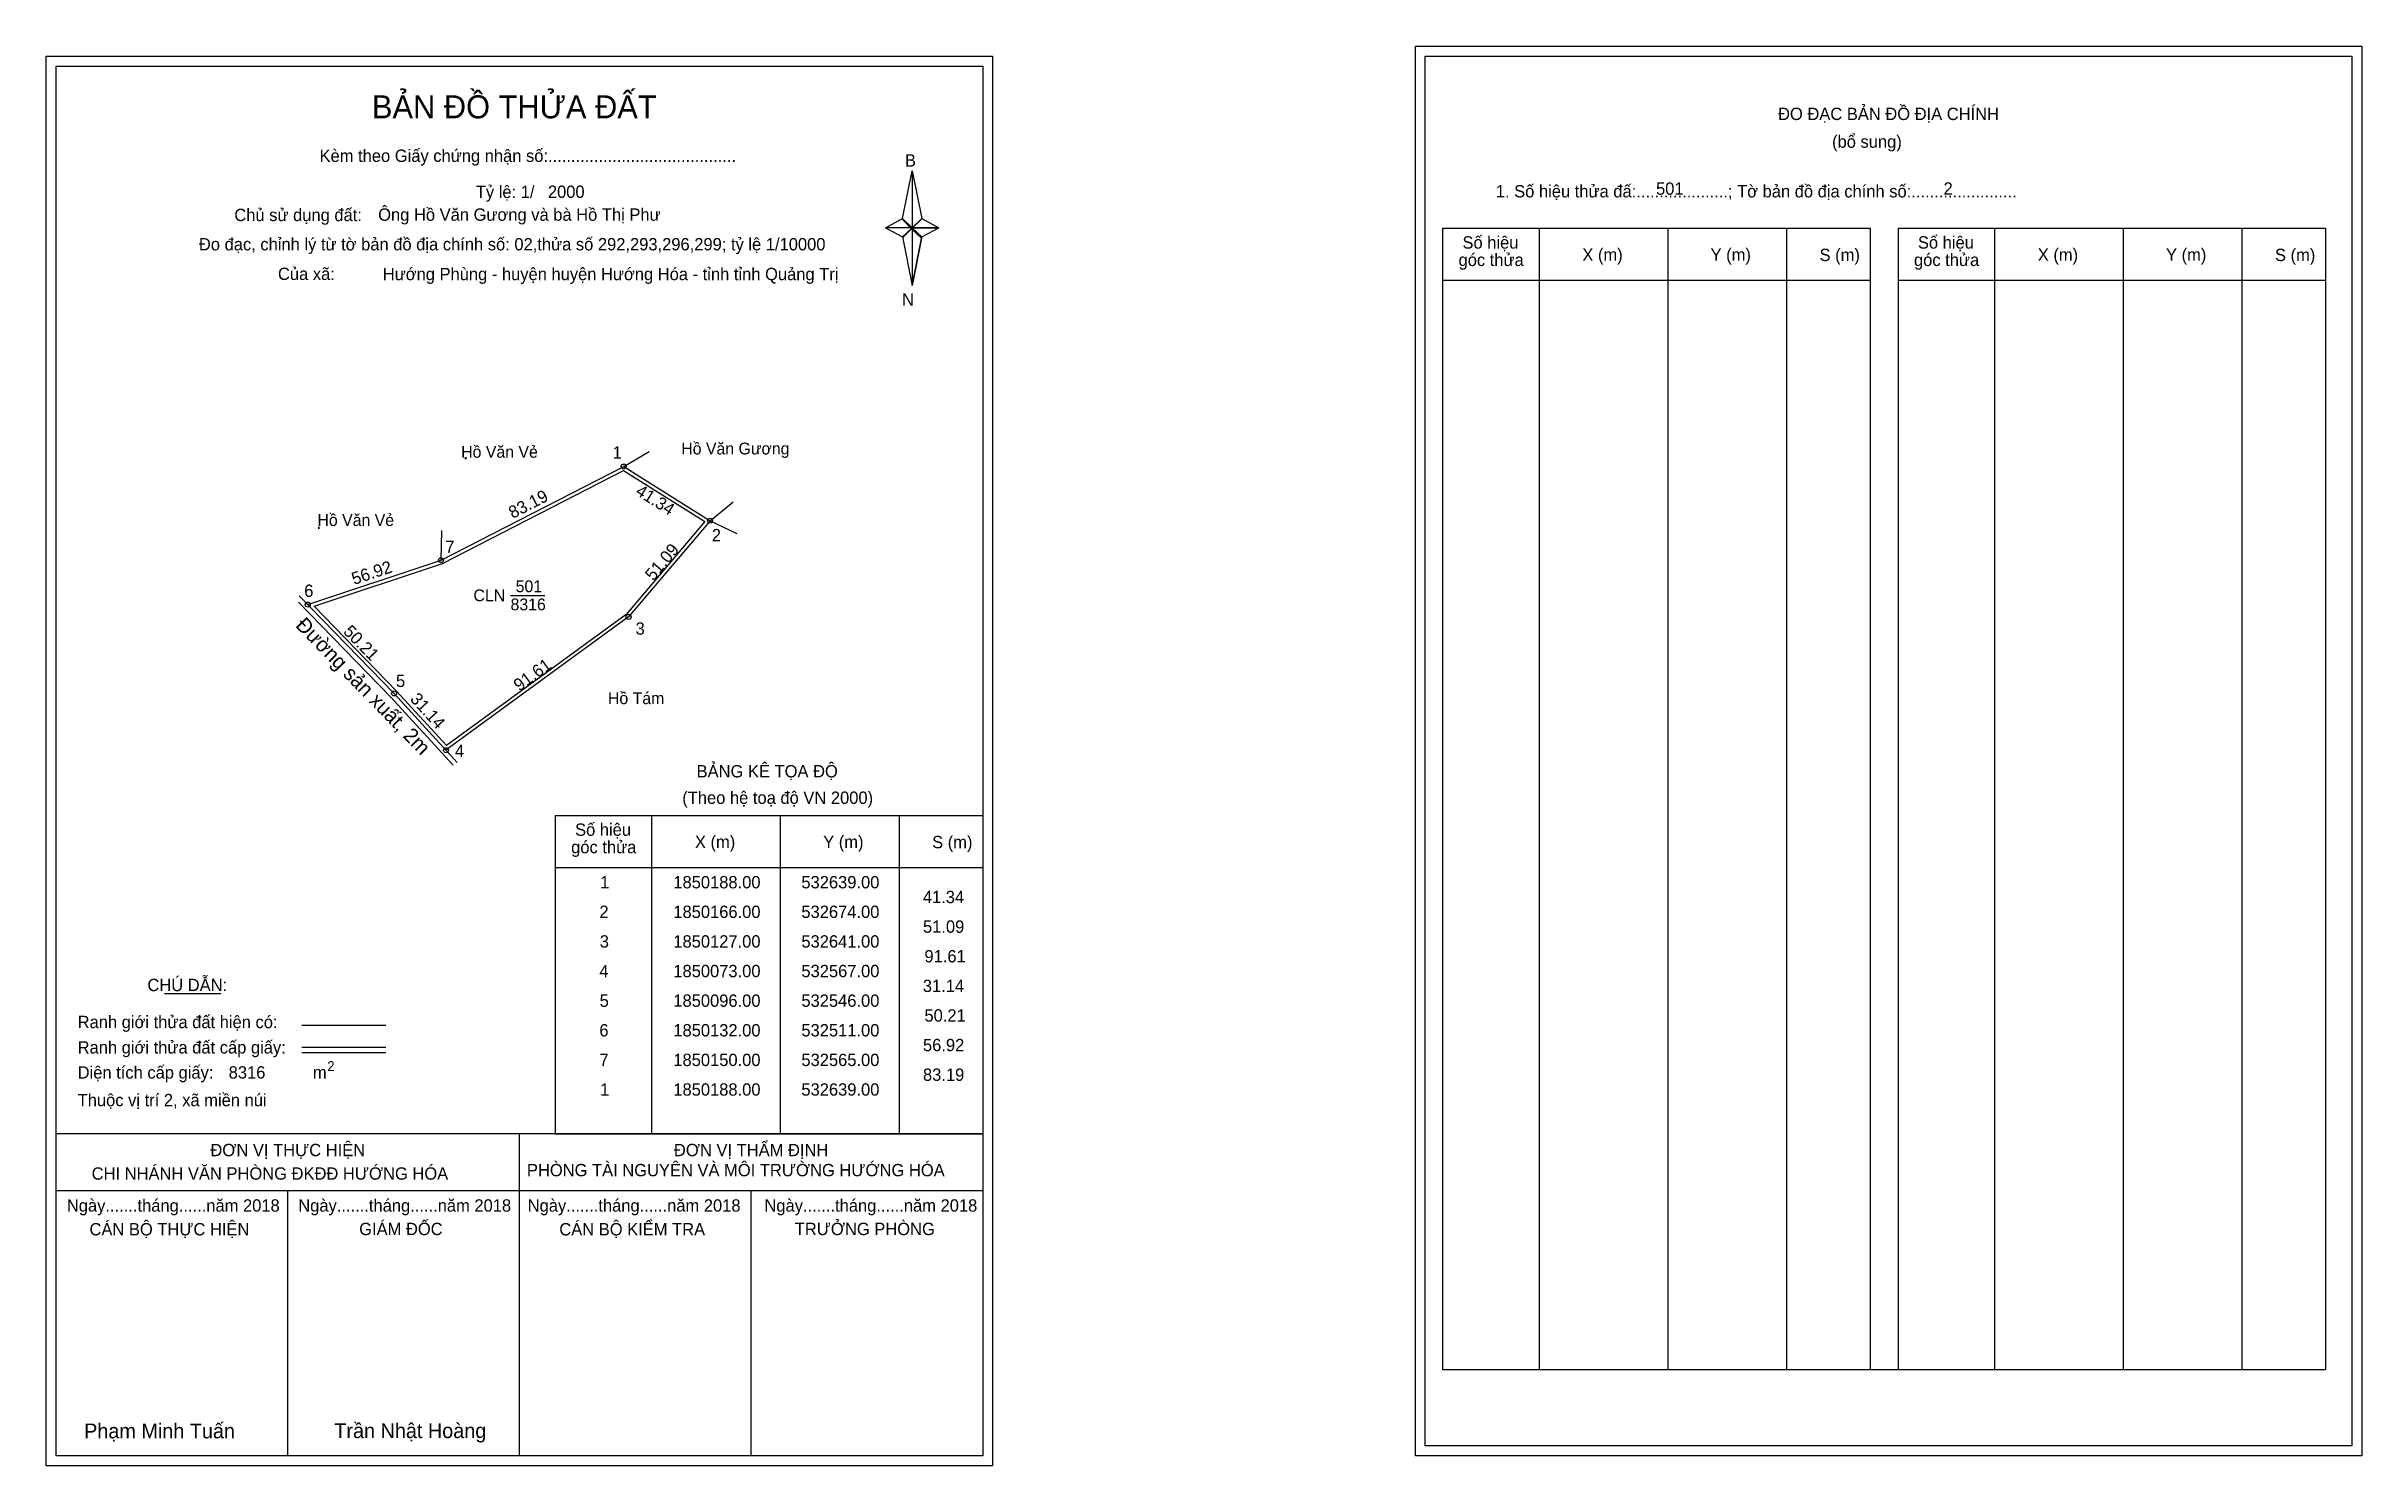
# Model space of a CAD drawing. Extents: x 532405 to 533343, y 1849783 to 1850358.
import ezdxf

# ---------------------------------------------------------------- set-up
doc = ezdxf.new("R2010")
doc.units = 0
for name, color, linetype in [('Level 1', 7, 'Continuous'), ('Level 10', 7, 'Continuous'), ('Level 11', 7, 'Continuous'), ('Level 13', 7, 'Continuous'), ('Level 27', 7, 'Continuous'), ('Level 3', 7, 'Continuous'), ('Level 36', 7, 'Continuous'), ('Level 49', 7, 'Continuous'), ('Level 53', 7, 'Continuous'), ('Level 55', 7, 'Continuous'), ('Level 6', 7, 'Continuous'), ('Level 60', 7, 'Continuous'), ('Level 63', 7, 'Continuous'), ('Level 8', 7, 'Continuous'), ('Level 9', 7, 'Continuous')]:
    doc.layers.add(name, color=color, linetype=linetype)

msp = doc.modelspace()

# ---------------------------------------------------------------- linework, layer by layer
at = {"layer": 'Level 1'}
for p, q in [((532963.74, 1850354.23), (532963.74, 1850354.23)), ((532409.09, 1850350.23), (532409.09, 1850350.23)), ((532751.94, 1850288.46), (532755.87, 1850307.74)), ((532755.87, 1850307.74), (532755.87, 1850284.69)), ((532755.87, 1850307.74), (532759.81, 1850288.46)), ((532745.05, 1850284.69), (532751.94, 1850288.46)), ((532751.94, 1850288.46), (532755.87, 1850284.69)), ((532755.58, 1850284.26), (532751.94, 1850288.02)), ((532759.51, 1850288.02), (532755.58, 1850284.26)), ((532755.58, 1850284.26), (532759.51, 1850288.02)), ((532759.81, 1850288.46), (532755.87, 1850284.69)), ((532755.87, 1850284.69), (532751.94, 1850281.01)), ((532755.58, 1850284.26), (532751.94, 1850280.57)), ((532751.94, 1850280.57), (532755.58, 1850284.26)), ((532751.94, 1850281.01), (532755.87, 1850261.29)), ((532759.51, 1850280.57), (532755.58, 1850284.26)), ((532755.87, 1850284.69), (532755.87, 1850261.29)), ((532755.87, 1850284.69), (532766.69, 1850284.69)), ((532755.87, 1850284.69), (532759.81, 1850281.01)), ((532759.81, 1850281.01), (532755.87, 1850261.29)), ((532759.81, 1850281.01), (532766.69, 1850284.69)), ((532970.8, 1850284.52), (533144.01, 1850284.52)), ((533009.98, 1849821.99), (533009.98, 1850284.52)), ((533062.13, 1849821.99), (533062.13, 1850284.52)), ((533110.07, 1850284.52), (533110.07, 1849821.99)), ((533144.01, 1850284.52), (533144.01, 1849821.99)), ((533155.32, 1850284.52), (533328.52, 1850284.52)), ((533194.5, 1849821.99), (533194.5, 1850284.52)), ((533246.64, 1849821.99), (533246.64, 1850284.52)), ((533294.59, 1850284.52), (533294.59, 1849821.99)), ((533328.52, 1850284.52), (533328.52, 1849821.99)), ((532970.8, 1850263.46), (533144.01, 1850263.46)), ((533155.32, 1850263.46), (533328.52, 1850263.46)), ((532611.28, 1850046.57), (532784.48, 1850046.57)), ((532650.46, 1849917.52), (532650.46, 1850046.57)), ((532702.6, 1849917.52), (532702.6, 1850046.57)), ((532750.55, 1850046.57), (532750.55, 1849917.52)), ((532611.28, 1850025.52), (532784.48, 1850025.52)), ((532452.93, 1849974.36), (532475.73, 1849974.36)), ((532508.66, 1849961.55), (532542.68, 1849961.55)), ((532508.66, 1849952.65), (532542.68, 1849952.65)), ((532508.66, 1849950.46), (532542.68, 1849950.46)), ((532622.75, 1849917.52), (532409.09, 1849917.52)), ((532784.48, 1849917.52), (532574.8, 1849917.52)), ((532596.79, 1849787.08), (532596.79, 1849917.52)), ((532611.28, 1849917.52), (532784.48, 1849917.52)), ((532784.49, 1849894.42), (532409.09, 1849894.42)), ((532502.94, 1849787.08), (532502.94, 1849894.42)), ((532690.64, 1849787.08), (532690.64, 1849894.42)), ((532970.8, 1849821.99), (533328.52, 1849821.99)), ((533339.14, 1849791.08), (533339.14, 1849791.08)), ((532784.48, 1849787.08), (532784.48, 1849787.08))]:
    msp.add_line(p, q, dxfattribs=at)
for points in [[(532751.94, 1850288.46), (532755.87, 1850307.74), (532755.87, 1850284.69)], [(532755.87, 1850284.69), (532759.81, 1850288.46), (532766.69, 1850284.69)], [(532745.05, 1850284.69), (532751.94, 1850281.01), (532755.87, 1850284.69)], [(532755.87, 1850284.69), (532755.87, 1850261.29), (532759.81, 1850281.01)]]:
    msp.add_lwpolyline(points, close=True, dxfattribs=at)
at = {"layer": 'Level 10'}
for p, q in [((532565, 1850150), (532639, 1850188)), ((532639, 1850188), (532674, 1850166)), ((532674, 1850166), (532641, 1850127)), ((532511, 1850132), (532565, 1850150)), ((532544.54, 1850094.63), (532507.24, 1850133)), ((532546, 1850096), (532507.58, 1850135.51)), ((532641, 1850127), (532567, 1850073)), ((532569.89, 1850066.87), (532544.54, 1850094.63)), ((532571.55, 1850068.01), (532546, 1850096))]:
    msp.add_line(p, q, dxfattribs=at)
msp.add_lwpolyline([(532513.56, 1850131.38), (532565.54, 1850148.71), (532638.93, 1850186.39), (532671.89, 1850165.67), (532640.04, 1850128.03), (532567.19, 1850074.87), (532547.02, 1850096.96)], close=True, dxfattribs=at)
at = {"layer": 'Level 11'}
for centre in [(532639, 1850188), (532674, 1850166), (532565, 1850150), (532511, 1850132), (532511, 1850132), (532641, 1850127), (532546, 1850096), (532567, 1850073)]:
    msp.add_circle(centre, 1, dxfattribs=at)
at = {"layer": 'Level 27'}
for p, q in [((532639, 1850188), (532649.34, 1850194.08)), ((532674, 1850166), (532683.3, 1850173.58)), ((532674, 1850166), (532684.83, 1850160.83)), ((532565, 1850150), (532565.36, 1850161.99))]:
    msp.add_line(p, q, dxfattribs=at)
at = {"layer": 'Level 3'}
for p, q in [((532970.8, 1850284.52), (532970.8, 1849821.99)), ((533155.32, 1850284.52), (533155.32, 1849821.99)), ((532611.28, 1850046.57), (532611.28, 1849917.52))]:
    msp.add_line(p, q, dxfattribs=at)
at = {"layer": 'Level 63'}
for points in [[(532405.09, 1850354.23), (532788.49, 1850354.23), (532788.49, 1849783.08), (532405.09, 1849783.08)], [(532959.74, 1850358.23), (533343.14, 1850358.23), (533343.14, 1849787.08), (532959.74, 1849787.08)], [(532963.74, 1850354.23), (533339.14, 1850354.23), (533339.14, 1849791.08), (532963.74, 1849791.08)], [(532409.09, 1850350.23), (532784.49, 1850350.23), (532784.49, 1849787.08), (532409.09, 1849787.08)]]:
    msp.add_lwpolyline(points, close=True, dxfattribs=at)
at = {"layer": 'Level 9'}
msp.add_line((532593.17, 1850135.75), (532607.09, 1850135.75), dxfattribs=at)

# ---------------------------------------------------------------- texts
at = {"layer": 'Level 1'}
for s, height, p in [('BẢN ĐỒ THỬA ĐẤT', 9.3313, (532537.02, 1850329.04)), ('ĐO ĐẠC BẢN ĐỒ ĐỊA CHÍNH', 5, (533106.69, 1850328.35)), ('Kèm theo Giấy chứng nhận số:.........................................', 5, (532515.79, 1850311.38)), ('B', 5, (532752.96, 1850309.5)), ('(bổ sung)', 5, (533128.57, 1850317.11)), ('1. Số hiệu thửa đấ:....................; Tờ bản đồ địa chính số:.......................', 5, (532992.35, 1850296.99)), ('Chủ sử dụng đất:', 5, (532481.27, 1850287.39)), ('Đo đạc, chỉnh lý từ tờ bản đồ địa chính số: 02,thửa số 292,293,296,299; tỷ lệ 1/10000', 5, (532466.92, 1850275.53)), ('Số hiệu', 5, (532978.83, 1850276.25)), ('Số hiệu', 5, (533163.35, 1850276.25)), ('Của xã:', 5, (532498.95, 1850263.53)), ('góc thửa', 5, (532977.25, 1850269.19)), ('X (m)', 5, (533027.4, 1850271.3)), ('Y (m)', 5, (533079.35, 1850271.3)), ('S (m)', 5, (533123.51, 1850271.2)), ('góc thửa', 5, (533161.76, 1850269.19)), ('X (m)', 5, (533211.91, 1850271.3)), ('Y (m)', 5, (533263.87, 1850271.3)), ('S (m)', 5, (533308.02, 1850271.2)), ('N', 5, (532751.76, 1850253.16)), ('BẢNG KÊ TỌA ĐỘ', 5, (532668.55, 1850061.98)), ('(Theo hệ toạ độ VN 2000)', 5, (532662.74, 1850051.26)), ('Số hiệu', 5, (532619.31, 1850038.31)), ('góc thửa', 5, (532617.73, 1850031.25)), ('X (m)', 5, (532667.87, 1850033.36)), ('Y (m)', 5, (532719.83, 1850033.36)), ('S (m)', 5, (532763.98, 1850033.26)), ('CHÚ DẪN:', 5, (532446.05, 1849975.37)), ('Ranh giới thửa đất hiện có:', 5, (532417.79, 1849960.37)), ('Ranh giới thửa đất cấp giấy:', 5, (532417.79, 1849950.09)), ('Diện tích cấp giấy:', 5, (532417.79, 1849939.93)), ('m', 5, (532513.1, 1849939.97)), ('2', 4, (532518.89, 1849942.99)), ('Thuộc vị trí 2, xã miền núi', 5, (532417.79, 1849928.73)), ('ĐƠN VỊ THỰC HIỆN', 5, (532471.56, 1849908.49)), ('ĐƠN VỊ THẨM ĐỊNH', 5, (532659.36, 1849908.49)), ('CHI NHÁNH VĂN PHÒNG ĐKĐĐ HƯỚNG HÓA', 5, (532423.47, 1849898.97)), ('PHÒNG TÀI NGUYÊN VÀ MÔI TRƯỜNG HƯỚNG HÓA', 5, (532599.81, 1849900.35)), ('Ngày.......tháng......năm 2018', 5, (532413.42, 1849886.02)), ('Ngày.......tháng......năm 2018', 5, (532507.17, 1849886.02)), ('GIÁM ĐỐC', 5, (532531.85, 1849876.51)), ('Ngày.......tháng......năm 2018', 5, (532600.12, 1849886.02)), ('Ngày.......tháng......năm 2018', 5, (532696.03, 1849886.02)), ('TRƯỞNG PHÒNG', 5, (532708.31, 1849876.51)), ('CÁN BỘ THỰC HIỆN', 5, (532422.59, 1849876.39)), ('CÁN BỘ KIỂM TRA', 5, (532612.93, 1849876.39)), ('Phạm Minh Tuấn', 6, (532420.41, 1849794.16)), ('Trần Nhật Hoàng', 6, (532521.79, 1849794.26))]:
    msp.add_text(s, height=height, dxfattribs=at).set_placement(p)
at = {"layer": 'Level 11'}
msp.add_text('Tỷ lệ: 1/', height=5, dxfattribs=at).set_placement((532579.1, 1850296.75))
at = {"layer": 'Level 13'}
for s, p in [('CLN', (532578.14, 1850133.35)), ('501', (532595.25, 1850137.03)), ('8316', (532593.17, 1850129.67))]:
    msp.add_text(s, height=4.8, dxfattribs=at).set_placement(p)
at = {"layer": 'Level 36'}
for p in [(532573.83, 1850190.91), (532514.4, 1850162.67)]:
    msp.add_text('.', height=6, dxfattribs=at).set_placement(p)
at = {"layer": 'Level 49'}
for s, rotation, p in [('83.19', 27.18111, (532594.02, 1850166.7)), ('41.34', 327.8477, (532643.42, 1850176.79)), ('51.09', 49.76364, (532651.01, 1850141.31)), ('56.92', 18.43495, (532529.76, 1850139.94)), ('50.21', 314.19307, (532525.1, 1850120.75)), ('91.61', 36.11934, (532596.71, 1850096.66)), ('31.14', 312.39744, (532552.16, 1850093.49))]:
    msp.add_text(s, height=5, rotation=rotation, dxfattribs=at).set_placement(p)
at = {"layer": 'Level 53'}
for s, p in [('1', (532629.48, 1850017.02)), ('1850188.00', (532659.12, 1850017.02)), ('532639.00', (532711, 1850017.02)), ('41.34', (532760.2, 1850011.02)), ('2', (532629.18, 1850005.02)), ('1850166.00', (532659.12, 1850005.02)), ('532674.00', (532711, 1850005.02)), ('3', (532629.33, 1849993.02)), ('1850127.00', (532659.12, 1849993.02)), ('532641.00', (532711, 1849993.02)), ('51.09', (532760.26, 1849999.02)), ('91.61', (532760.86, 1849987.02)), ('4', (532629.15, 1849981.02)), ('1850073.00', (532659.12, 1849981.02)), ('532567.00', (532711, 1849981.02)), ('31.14', (532760.2, 1849975.02)), ('5', (532629.27, 1849969.02)), ('1850096.00', (532659.12, 1849969.02)), ('532546.00', (532711, 1849969.02)), ('50.21', (532760.86, 1849963.02)), ('6', (532629.16, 1849957.02)), ('1850132.00', (532659.12, 1849957.02)), ('532511.00', (532711, 1849957.02)), ('7', (532629.19, 1849945.02)), ('1850150.00', (532659.12, 1849945.02)), ('532565.00', (532711, 1849945.02)), ('56.92', (532760.26, 1849951.02)), ('83.19', (532760.26, 1849939.02)), ('1', (532629.48, 1849933.02)), ('1850188.00', (532659.12, 1849933.02)), ('532639.00', (532711, 1849933.02))]:
    msp.add_text(s, height=5, dxfattribs=at).set_placement(p)
at = {"layer": 'Level 55'}
for s, height, p in [('1', 0.8, (532638.78, 1850188)), ('0', 0.22, (532638.92, 1850187.78)), ('0', 0.22, (532638.92, 1850187.78)), ('0', 0.22, (532638.92, 1850187.78)), ('2', 0.8, (532673.73, 1850166)), ('0', 0.22, (532673.92, 1850165.78)), ('0', 0.22, (532673.92, 1850165.78)), ('7', 0.8, (532564.73, 1850150)), ('0', 0.22, (532564.92, 1850149.78)), ('0', 0.22, (532564.92, 1850149.78)), ('0', 0.22, (532564.92, 1850149.78)), ('0', 0.22, (532564.92, 1850149.78)), ('6', 0.8, (532510.73, 1850132)), ('0', 0.22, (532510.92, 1850131.78)), ('0', 0.22, (532510.92, 1850131.78)), ('0', 0.22, (532510.92, 1850131.78)), ('3', 0.8, (532640.75, 1850127)), ('0', 0.22, (532640.92, 1850126.78)), ('5', 0.8, (532545.74, 1850096)), ('0', 0.22, (532545.92, 1850095.78)), ('4', 0.8, (532566.72, 1850073)), ('0', 0.22, (532566.92, 1850072.78)), ('0', 0.22, (532566.92, 1850072.78))]:
    msp.add_text(s, height=height, dxfattribs=at).set_placement(p)
at = {"layer": 'Level 6'}
for s, p in [('2000', (532608.3, 1850296.79)), ('501', (533057.25, 1850298.07)), ('2', (533173.74, 1850298.11)), ('Ông Hồ Văn Gương và bà Hồ Thị Phư', (532539.54, 1850287.53)), (' Hướng Phùng - huyện huyện Hướng Hóa - tỉnh tỉnh Quảng Trị', (532539.56, 1850263.45)), ('8316', (532478.97, 1849939.94))]:
    msp.add_text(s, height=5, dxfattribs=at).set_placement(p)
at = {"layer": 'Level 60'}
for s, p in [('Hồ Văn Vẻ', (532573.17, 1850191.51)), ('Hồ Văn Gương', (532662.34, 1850192.84)), ('Hồ Văn Vẻ', (532514.94, 1850163.87)), ('Hồ Tám', (532632.64, 1850091.66))]:
    msp.add_text(s, height=4.8, dxfattribs=at).set_placement(p)
at = {"layer": 'Level 8'}
msp.add_text('Đường sản xuất, 2m', height=6, rotation=314.18406, dxfattribs=at).set_placement((532505.75, 1850123.27))
at = {"layer": 'Level 9'}
for s, p in [('1', (532634.52, 1850191.11)), ('7', (532566.74, 1850152.91)), ('2', (532674.71, 1850157.64)), ('6', (532509.58, 1850135.12)), ('3', (532643.82, 1850119.81)), ('5', (532546.75, 1850098.61)), ('4', (532570.65, 1850070.24))]:
    msp.add_text(s, height=5, dxfattribs=at).set_placement(p)

doc.saveas('drawing.dxf')
